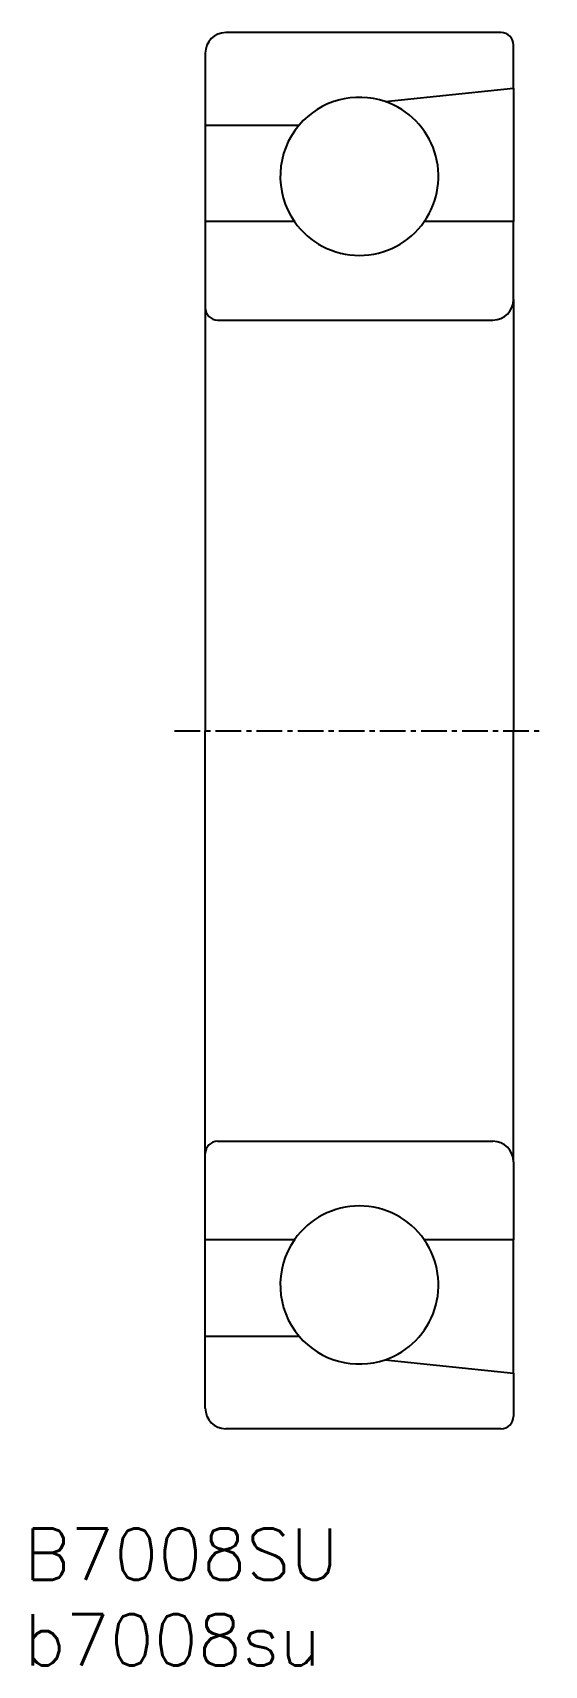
# Model space of a CAD drawing. Extents: x 48.7 to 73.6, y -40.1 to 39.5.
import ezdxf

# ---------------------------------------------------------------- set-up
doc = ezdxf.new("R2010")
doc.units = 0
doc.linetypes.add('CENTER', pattern=[2, 1.25, -0.25, 0.25, -0.25])
doc.layers.get('0').update_dxf_attribs({"linetype": 'CONTINUOUS'})
doc.layers.add('CENTER', color=1, linetype='CENTER')
doc.styles.get("Standard").update_dxf_attribs({"font": 'txt', "bigfont": 'bigfont.shx'})

# ---------------------------------------------------------------- blocks, each defined once
blk = doc.blocks.new('*U7')
at = {"color": 7, "linetype": 'CONTINUOUS'}
for s, p in [('B7008SU', (48.301, -35.899)), ('b7008su', (48.301, -40.065))]:
    blk.add_text(s, height=2.5, dxfattribs=at).set_placement(p)

msp = doc.modelspace()

# ---------------------------------------------------------------- linework, layer by layer
at = {"color": 7, "linetype": 'CONTINUOUS'}
for p, q in [((71.527, 39.462), (58.127, 39.462)), ((57.127, 38.462), (57.127, 34.962)), ((72.127, 36.762), (72.127, 38.862)), ((65.881, 36.102), (72.127, 36.762)), ((72.127, 36.762), (72.127, 30.262)), ((57.127, 34.962), (57.127, 30.262)), ((57.127, 34.962), (61.699, 34.962)), ((61.467, 30.262), (57.127, 30.262)), ((57.127, 30.262), (57.127, 26.062)), ((72.127, 30.262), (67.786, 30.262)), ((72.127, 26.462), (72.127, 30.262)), ((72.127, 26.462), (72.127, 5.462)), ((57.127, 26.062), (57.127, 5.462)), ((57.727, 25.462), (71.127, 25.462)), ((57.127, -15.138), (57.127, 5.462)), ((72.127, -15.538), (72.127, 5.462)), ((57.727, -14.538), (71.127, -14.538)), ((57.127, -19.338), (57.127, -15.138)), ((72.127, -15.538), (72.127, -19.338)), ((57.127, -24.038), (57.127, -19.338)), ((61.467, -19.338), (57.127, -19.338)), ((72.127, -19.338), (67.786, -19.338)), ((72.127, -25.838), (72.127, -19.338)), ((57.127, -24.038), (61.699, -24.038)), ((57.127, -27.538), (57.127, -24.038)), ((65.881, -25.178), (72.127, -25.838)), ((72.127, -25.838), (72.127, -27.938)), ((71.527, -28.538), (58.127, -28.538))]:
    msp.add_line(p, q, dxfattribs=at)
for centre, radius, start, end in [((58.127, 38.462), 1, 90, 180), ((71.527, 38.862), 0.6, 0, 90), ((64.627, 32.462), 3.85, 70.98873, 139.50734), ((64.627, 32.462), 3.85, 325.1501, 70.98873), ((64.627, 32.462), 3.85, 139.50734, 214.8499), ((64.627, 32.462), 3.85, 214.8499, 325.1501), ((71.127, 26.462), 1, 270, 0), ((57.727, 26.062), 0.6, 180, 270), ((57.727, -15.138), 0.6, 90, 180), ((71.127, -15.538), 1, 0, 90), ((64.627, -21.538), 3.85, 34.8499, 145.1501), ((64.627, -21.538), 3.85, 145.1501, 220.49266), ((64.627, -21.538), 3.85, 289.01127, 34.8499), ((64.627, -21.538), 3.85, 220.49266, 289.01127), ((58.127, -27.538), 1, 180, 270), ((71.527, -27.938), 0.6, 270, 0)]:
    msp.add_arc(centre, radius, start, end, dxfattribs=at)
at = {"layer": 'CENTER', "color": 1, "linetype": 'CENTER'}
msp.add_line((55.627, 5.462), (73.627, 5.462), dxfattribs=at)

# ---------------------------------------------------------------- block references
at = {"color": 7, "linetype": 'CONTINUOUS'}
msp.add_blockref('*U7', (0, 0), dxfattribs=at)

doc.saveas('drawing.dxf')
